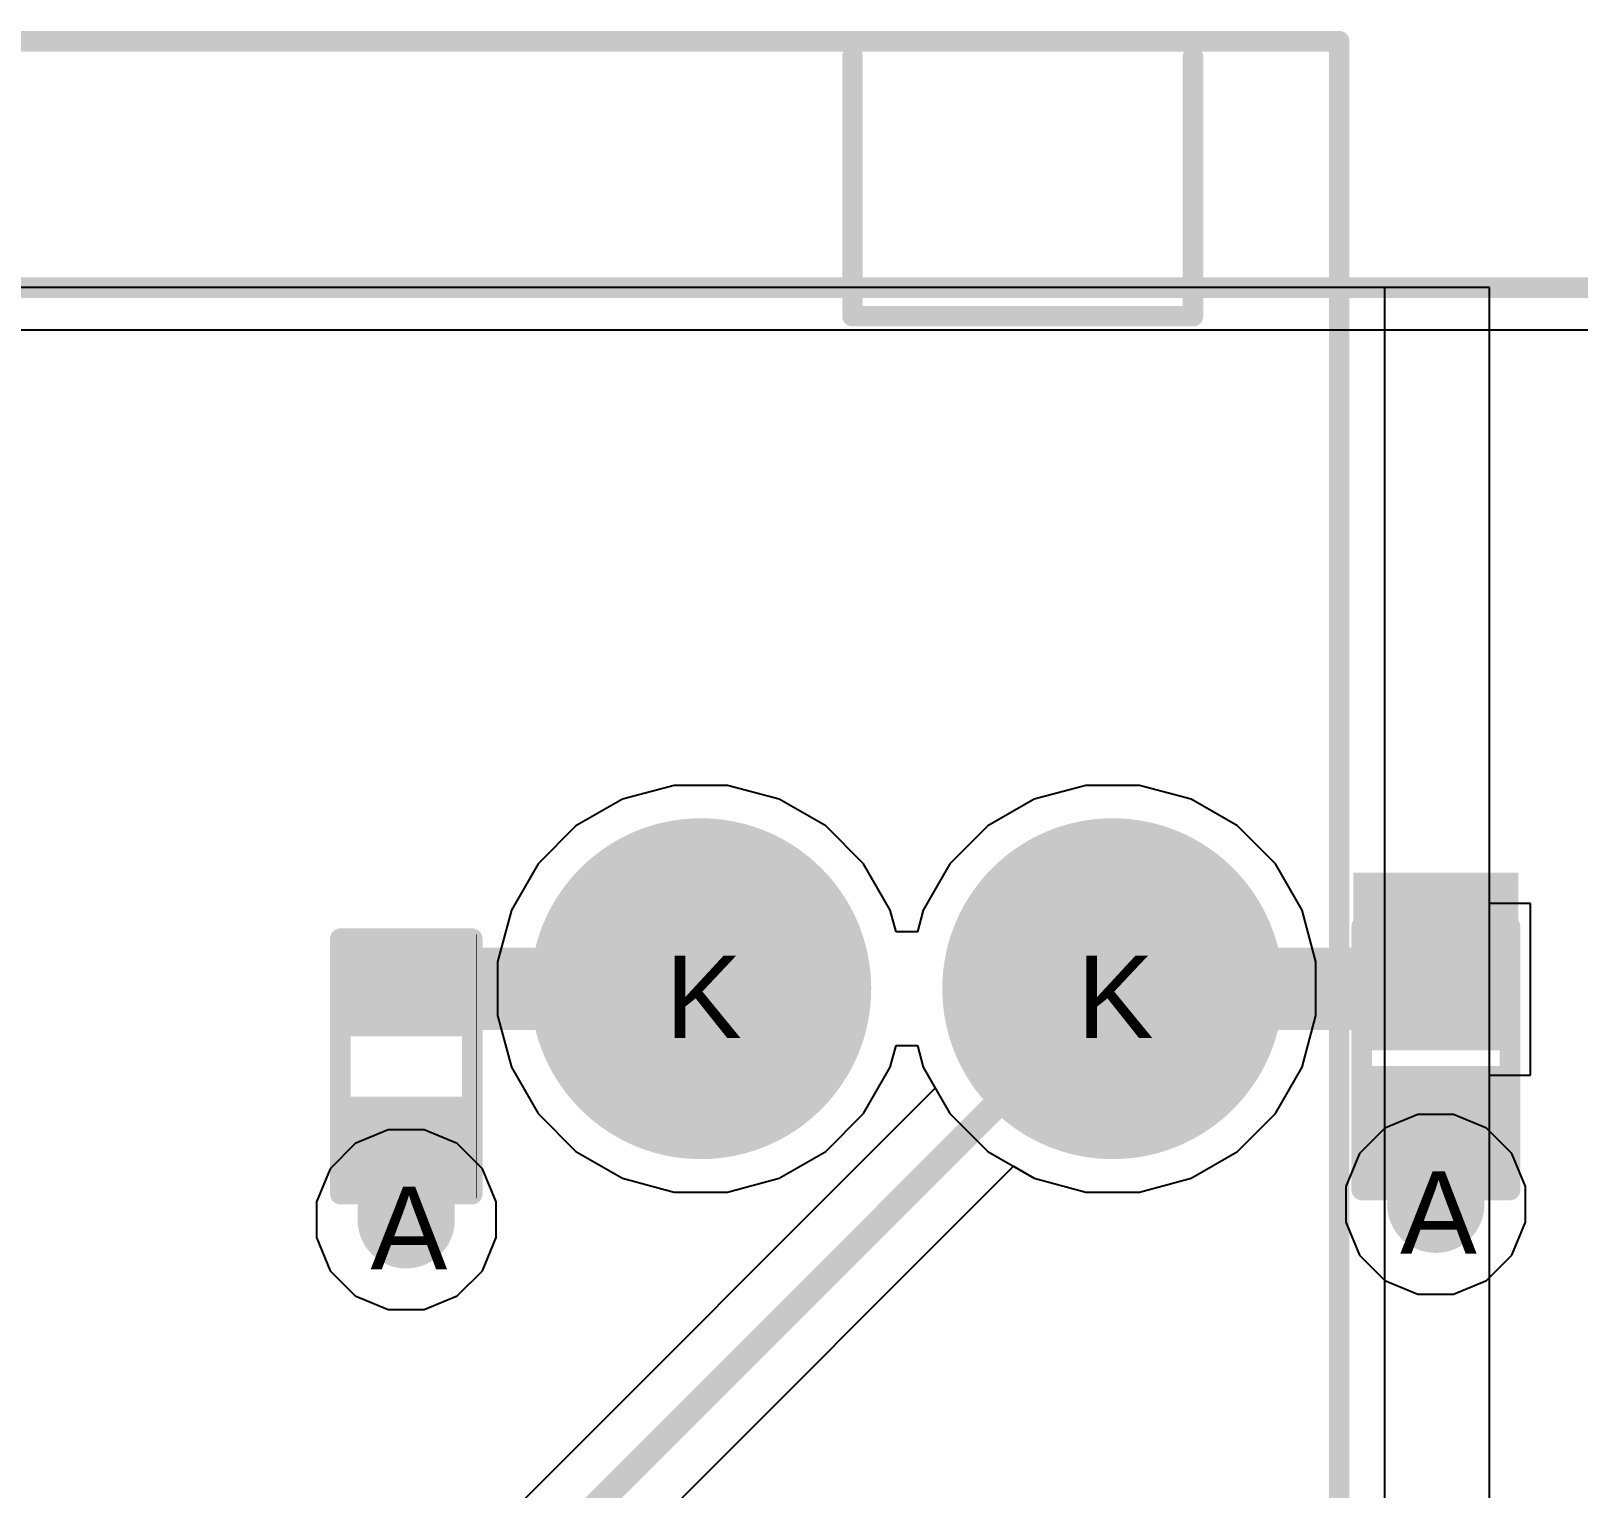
# Model space of a CAD drawing. Header units: inches. Extents: x 0 to 5271, y 0 to 5417.
# Drawn here: x 130.4 to 139.94, y 102.6 to 111.58 of the extents above; entities that cross this region are included whole.
import ezdxf

# ---------------------------------------------------------------- set-up
doc = ezdxf.new("R2010")
doc.units = ezdxf.units.IN
for name, color, linetype in [('Board_Outline', 216, 'Continuous'), ('Bottom Layer', 5, 'Continuous'), ('Bottom Overlay', 54, 'Continuous'), ('Bottom Paste', 16, 'Continuous'), ('Bottom Solder', 6, 'Continuous'), ('Drill Drawing', 1, 'Continuous'), ('L2_GND1', 16, 'Continuous'), ('L3_SIG1', 76, 'Continuous'), ('L4_PWR', 90, 'Continuous'), ('L5_GND2', 156, 'Continuous'), ('L6_SIG2', 130, 'Continuous'), ('L7_GND3', 216, 'Continuous'), ('Multi-Layer', 9, 'Continuous'), ('Pad Holes', 156, 'Continuous'), ('Top Layer', 1, 'Continuous'), ('Top Overlay', 2, 'Continuous'), ('Top Solder', 216, 'Continuous'), ('Via Holes', 16, 'Continuous')]:
    doc.layers.add(name, color=color, linetype=linetype)
doc.styles.add('Arial', font='', dxfattribs={"height": 0.2})
doc.styles.get('Arial').set_extended_font_data('Arial')

# ---------------------------------------------------------------- blocks, each defined once
blk = doc.blocks.new('R___0402_B_135')
at = {"layer": 'Bottom Layer'}
for points in [[(-0.2413, 0.3175), (-0.2413, -0.3175), (-0.6985, -0.3175), (-0.6985, 0.3175)], [(0.6985, 0.3175), (0.6985, -0.3175), (0.2413, -0.3175), (0.2413, 0.3175)]]:
    blk.add_hatch(color=5, dxfattribs=at).paths.add_polyline_path(points)
at = {"layer": 'Bottom Paste'}
for points in [[(-0.2413, 0.3175), (-0.2413, -0.3175), (-0.6985, -0.3175), (-0.6985, 0.3175)], [(0.6985, 0.3175), (0.6985, -0.3175), (0.2413, -0.3175), (0.2413, 0.3175)]]:
    blk.add_hatch(color=16, dxfattribs=at).paths.add_polyline_path(points)
at = {"layer": 'Bottom Solder'}
for points in [[(-0.1863, 0.3725), (-0.1863, -0.3725), (-0.7535, -0.3725), (-0.7535, 0.3725)], [(0.7535, 0.3725), (0.7535, -0.3725), (0.1863, -0.3725), (0.1863, 0.3725)]]:
    blk.add_hatch(color=6, dxfattribs=at).paths.add_polyline_path(points)
at = {"layer": 'Bottom Overlay'}
for points in [[(-0.7874, -0.4064, 0.127, 0.127, 0), (-0.7874, 0.4064, 0.127, 0.127, 0)], [(0.7874, 0.4064, 0.127, 0.127, 0), (-0.7874, 0.4064, 0.127, 0.127, 0)], [(0.8128, 0.4318, 0.00323, 0.00323, 0), (-0.8128, 0.4318, 0.00323, 0.00323, 0)], [(0.7874, -0.4064, 0.127, 0.127, 0), (0.7874, 0.4064, 0.127, 0.127, 0)], [(0.7874, -0.4064, 0.127, 0.127, 0), (-0.7874, -0.4064, 0.127, 0.127, 0)]]:
    blk.add_lwpolyline(points, format="xyseb", dxfattribs=at)
for points in [[(-0.8191, 0.4064, 0.0635, 0.0635, 1), (-0.7556, 0.4064, 0.0635, 0.0635, 1)], [(-0.8191, 0.4064, 0.0635, 0.0635, 1), (-0.7556, 0.4064, 0.0635, 0.0635, 1)], [(-0.8136, 0.4318, 0.00161, 0.00161, 1), (-0.812, 0.4318, 0.00161, 0.00161, 1)], [(0.7557, 0.4064, 0.0635, 0.0635, 1), (0.8192, 0.4064, 0.0635, 0.0635, 1)], [(0.7557, 0.4064, 0.0635, 0.0635, 1), (0.8192, 0.4064, 0.0635, 0.0635, 1)], [(0.812, 0.4318, 0.00161, 0.00161, 1), (0.8136, 0.4318, 0.00161, 0.00161, 1)], [(-0.8191, -0.4064, 0.0635, 0.0635, 1), (-0.7556, -0.4064, 0.0635, 0.0635, 1)], [(-0.8191, -0.4064, 0.0635, 0.0635, 1), (-0.7556, -0.4064, 0.0635, 0.0635, 1)], [(0.7557, -0.4064, 0.0635, 0.0635, 1), (0.8192, -0.4064, 0.0635, 0.0635, 1)], [(0.7557, -0.4064, 0.0635, 0.0635, 1), (0.8192, -0.4064, 0.0635, 0.0635, 1)]]:
    blk.add_lwpolyline(points, format="xyseb", close=True, dxfattribs=at)
blk = doc.blocks.new('HR911130C_521')
at = {"layer": 'Bottom Layer'}
h = blk.add_hatch(color=5, dxfattribs=at)
edge = h.paths.add_edge_path()
edge.add_arc((4.064, 6.9246), 1, 0, 360)
h = blk.add_hatch(color=5, dxfattribs=at)
edge = h.paths.add_edge_path()
edge.add_arc((6.604, 6.9246), 1, 0, 360)
at = {"layer": 'Bottom Solder'}
h = blk.add_hatch(color=6, dxfattribs=at)
edge = h.paths.add_edge_path()
edge.add_arc((4.064, 6.9246), 1.0508, 0, 360)
h = blk.add_hatch(color=6, dxfattribs=at)
edge = h.paths.add_edge_path()
edge.add_arc((6.604, 6.9246), 1.0508, 0, 360)
at = {"layer": 'L2_GND1'}
h = blk.add_hatch(color=16, dxfattribs=at)
edge = h.paths.add_edge_path()
edge.add_arc((4.064, 6.9246), 1, 0, 360)
h = blk.add_hatch(color=16, dxfattribs=at)
edge = h.paths.add_edge_path()
edge.add_arc((6.604, 6.9246), 1, 0, 360)
at = {"layer": 'L3_SIG1'}
h = blk.add_hatch(color=76, dxfattribs=at)
edge = h.paths.add_edge_path()
edge.add_arc((4.064, 6.9246), 1, 0, 360)
h = blk.add_hatch(color=76, dxfattribs=at)
edge = h.paths.add_edge_path()
edge.add_arc((6.604, 6.9246), 1, 0, 360)
at = {"layer": 'L4_PWR'}
h = blk.add_hatch(color=90, dxfattribs=at)
edge = h.paths.add_edge_path()
edge.add_arc((4.064, 6.9246), 1, 0, 360)
h = blk.add_hatch(color=90, dxfattribs=at)
edge = h.paths.add_edge_path()
edge.add_arc((6.604, 6.9246), 1, 0, 360)
at = {"layer": 'L5_GND2'}
h = blk.add_hatch(color=156, dxfattribs=at)
edge = h.paths.add_edge_path()
edge.add_arc((4.064, 6.9246), 1, 0, 360)
h = blk.add_hatch(color=156, dxfattribs=at)
edge = h.paths.add_edge_path()
edge.add_arc((6.604, 6.9246), 1, 0, 360)
at = {"layer": 'L6_SIG2'}
h = blk.add_hatch(color=130, dxfattribs=at)
edge = h.paths.add_edge_path()
edge.add_arc((4.064, 6.9246), 1, 0, 360)
h = blk.add_hatch(color=130, dxfattribs=at)
edge = h.paths.add_edge_path()
edge.add_arc((6.604, 6.9246), 1, 0, 360)
at = {"layer": 'L7_GND3'}
h = blk.add_hatch(color=216, dxfattribs=at)
edge = h.paths.add_edge_path()
edge.add_arc((4.064, 6.9246), 1, 0, 360)
h = blk.add_hatch(color=216, dxfattribs=at)
edge = h.paths.add_edge_path()
edge.add_arc((6.604, 6.9246), 1, 0, 360)
at = {"layer": 'Multi-Layer'}
h = blk.add_hatch(color=9, dxfattribs=at)
edge = h.paths.add_edge_path()
edge.add_arc((4.064, 6.9246), 1, 0, 360)
h = blk.add_hatch(color=9, dxfattribs=at)
edge = h.paths.add_edge_path()
edge.add_arc((6.604, 6.9246), 1, 0, 360)
at = {"layer": 'Pad Holes'}
h = blk.add_hatch(color=7, dxfattribs=at)
edge = h.paths.add_edge_path()
edge.add_arc((4.064, 6.9246), 0.6, 0, 360)
h = blk.add_hatch(color=7, dxfattribs=at)
edge = h.paths.add_edge_path()
edge.add_arc((6.604, 6.9246), 0.6, 0, 360)
at = {"layer": 'Top Layer'}
h = blk.add_hatch(color=1, dxfattribs=at)
edge = h.paths.add_edge_path()
edge.add_arc((4.064, 6.9246), 1, 0, 360)
h = blk.add_hatch(color=1, dxfattribs=at)
edge = h.paths.add_edge_path()
edge.add_arc((6.604, 6.9246), 1, 0, 360)
at = {"layer": 'Top Solder'}
h = blk.add_hatch(color=216, dxfattribs=at)
edge = h.paths.add_edge_path()
edge.add_arc((4.064, 6.9246), 1.0508, 0, 360)
h = blk.add_hatch(color=216, dxfattribs=at)
edge = h.paths.add_edge_path()
edge.add_arc((6.604, 6.9246), 1.0508, 0, 360)
at = {"layer": 'Top Overlay'}
for points in [[(-8.001, 12.7666, 0.127, 0.127, 0), (8.001, 12.7666, 0.127, 0.127, 0)], [(8.001, -8.5694, 0.127, 0.127, 0), (8.001, 12.7666, 0.127, 0.127, 0)], [(4.9992, 11.0714, 0.127, 0.127, 0), (4.9992, 12.6716, 0.127, 0.127, 0)], [(7.0993, 11.8715, 0.127, 0.127, 0), (7.0993, 12.6716, 0.127, 0.127, 0)], [(7.0993, 11.0714, 0.127, 0.127, 0), (7.0993, 11.8715, 0.127, 0.127, 0)], [(4.9992, 11.0714, 0.127, 0.127, 0), (7.0993, 11.0714, 0.127, 0.127, 0)]]:
    blk.add_lwpolyline(points, format="xyseb", dxfattribs=at)
for points in [[(7.9692, 12.7666, 0.0635, 0.0635, 1), (8.0327, 12.7666, 0.0635, 0.0635, 1)], [(7.9692, 12.7666, 0.0635, 0.0635, 1), (8.0327, 12.7666, 0.0635, 0.0635, 1)], [(4.9675, 12.6716, 0.0635, 0.0635, 1), (5.031, 12.6716, 0.0635, 0.0635, 1)], [(7.0675, 12.6716, 0.0635, 0.0635, 1), (7.131, 12.6716, 0.0635, 0.0635, 1)], [(7.0675, 11.8715, 0.0635, 0.0635, 1), (7.131, 11.8715, 0.0635, 0.0635, 1)], [(7.0675, 11.8715, 0.0635, 0.0635, 1), (7.131, 11.8715, 0.0635, 0.0635, 1)], [(4.9675, 11.0714, 0.0635, 0.0635, 1), (5.031, 11.0714, 0.0635, 0.0635, 1)], [(4.9675, 11.0714, 0.0635, 0.0635, 1), (5.031, 11.0714, 0.0635, 0.0635, 1)], [(7.0675, 11.0714, 0.0635, 0.0635, 1), (7.131, 11.0714, 0.0635, 0.0635, 1)], [(7.0675, 11.0714, 0.0635, 0.0635, 1), (7.131, 11.0714, 0.0635, 0.0635, 1)]]:
    blk.add_lwpolyline(points, format="xyseb", close=True, dxfattribs=at)
blk = doc.blocks.new('DFN1006_2L__B_548')
at = {"layer": 'Bottom Layer'}
for points in [[(-0.7, 0.33), (-0.15, 0.33), (-0.15, -0.33), (-0.7, -0.33)], [(0.15, 0.33), (0.7, 0.33), (0.7, -0.33), (0.15, -0.33)]]:
    blk.add_hatch(color=5, dxfattribs=at).paths.add_polyline_path(points)
at = {"layer": 'Bottom Overlay'}
blk.add_hatch(color=54, dxfattribs=at).paths.add_polyline_path([(-1.1435, -0.5084), (-0.8133, -0.5084), (-0.8133, 0.5076), (-1.1435, 0.5076)])
at = {"layer": 'Bottom Paste'}
for points in [[(-0.7, 0.33), (-0.15, 0.33), (-0.15, -0.33), (-0.7, -0.33)], [(0.15, 0.33), (0.7, 0.33), (0.7, -0.33), (0.15, -0.33)]]:
    blk.add_hatch(color=16, dxfattribs=at).paths.add_polyline_path(points)
at = {"layer": 'Bottom Solder'}
for points in [[(-0.8016, 0.4316), (-0.0484, 0.4316), (-0.0484, -0.4316), (-0.8016, -0.4316)], [(0.0484, 0.4316), (0.8016, 0.4316), (0.8016, -0.4316), (0.0484, -0.4316)]]:
    blk.add_hatch(color=6, dxfattribs=at).paths.add_polyline_path(points)
at = {"layer": 'Bottom Overlay'}
for points in [[(0.8128, 0.4572, 0.127, 0.127, 0), (-0.8128, 0.4572, 0.127, 0.127, 0)], [(-0.8128, -0.4572, 0.127, 0.127, 0), (-0.8128, 0.4572, 0.127, 0.127, 0)], [(0.8128, -0.4572, 0.127, 0.127, 0), (0.8128, 0.4572, 0.127, 0.127, 0)], [(0.8128, -0.4572, 0.127, 0.127, 0), (-0.8128, -0.4572, 0.127, 0.127, 0)]]:
    blk.add_lwpolyline(points, format="xyseb", dxfattribs=at)
for points in [[(-0.8446, 0.4572, 0.0635, 0.0635, 1), (-0.7811, 0.4572, 0.0635, 0.0635, 1)], [(-0.8446, 0.4572, 0.0635, 0.0635, 1), (-0.7811, 0.4572, 0.0635, 0.0635, 1)], [(0.781, 0.4572, 0.0635, 0.0635, 1), (0.8445, 0.4572, 0.0635, 0.0635, 1)], [(0.781, 0.4572, 0.0635, 0.0635, 1), (0.8445, 0.4572, 0.0635, 0.0635, 1)], [(-0.8446, -0.4572, 0.0635, 0.0635, 1), (-0.7811, -0.4572, 0.0635, 0.0635, 1)], [(-0.8446, -0.4572, 0.0635, 0.0635, 1), (-0.7811, -0.4572, 0.0635, 0.0635, 1)], [(0.781, -0.4572, 0.0635, 0.0635, 1), (0.8445, -0.4572, 0.0635, 0.0635, 1)], [(0.781, -0.4572, 0.0635, 0.0635, 1), (0.8445, -0.4572, 0.0635, 0.0635, 1)]]:
    blk.add_lwpolyline(points, format="xyseb", close=True, dxfattribs=at)

msp = doc.modelspace()

# ---------------------------------------------------------------- hatches: boundary and pattern name
at = {"layer": 'Bottom Layer'}
for points in [[(138.7648, 104.3484), (139.3638, 104.3484), (139.3638, 104.8242), (138.7648, 104.8242)], [(132.4148, 104.2527), (133.0138, 104.2527), (133.0138, 104.7285), (132.4148, 104.7285)]]:
    msp.add_hatch(color=5, dxfattribs=at).paths.add_polyline_path(points)
h = msp.add_hatch(color=5, dxfattribs=at)
edge = h.paths.add_edge_path()
edge.add_arc((139.0641, 104.3483), 0.3, 0, 360)
h = msp.add_hatch(color=5, dxfattribs=at)
edge = h.paths.add_edge_path()
edge.add_arc((132.7141, 104.2526), 0.3, 0, 360)
at = {"layer": 'L2_GND1'}
h = msp.add_hatch(color=16, dxfattribs=at)
edge = h.paths.add_edge_path()
edge.add_arc((139.0641, 104.3483), 0.3, 0, 360)
h = msp.add_hatch(color=16, dxfattribs=at)
edge = h.paths.add_edge_path()
edge.add_arc((132.7141, 104.2526), 0.3, 0, 360)
at = {"layer": 'L3_SIG1'}
h = msp.add_hatch(color=76, dxfattribs=at)
edge = h.paths.add_edge_path()
edge.add_arc((139.0641, 104.3483), 0.3, 0, 360)
h = msp.add_hatch(color=76, dxfattribs=at)
edge = h.paths.add_edge_path()
edge.add_arc((132.7141, 104.2526), 0.3, 0, 360)
at = {"layer": 'L4_PWR'}
h = msp.add_hatch(color=90, dxfattribs=at)
edge = h.paths.add_edge_path()
edge.add_arc((139.0641, 104.3483), 0.3, 0, 360)
h = msp.add_hatch(color=90, dxfattribs=at)
edge = h.paths.add_edge_path()
edge.add_arc((132.7141, 104.2526), 0.3, 0, 360)
at = {"layer": 'L5_GND2'}
h = msp.add_hatch(color=156, dxfattribs=at)
edge = h.paths.add_edge_path()
edge.add_arc((139.0641, 104.3483), 0.3, 0, 360)
h = msp.add_hatch(color=156, dxfattribs=at)
edge = h.paths.add_edge_path()
edge.add_arc((132.7141, 104.2526), 0.3, 0, 360)
at = {"layer": 'L6_SIG2'}
h = msp.add_hatch(color=130, dxfattribs=at)
edge = h.paths.add_edge_path()
edge.add_arc((139.0641, 104.3483), 0.3, 0, 360)
h = msp.add_hatch(color=130, dxfattribs=at)
edge = h.paths.add_edge_path()
edge.add_arc((132.7141, 104.2526), 0.3, 0, 360)
at = {"layer": 'L7_GND3'}
h = msp.add_hatch(color=216, dxfattribs=at)
edge = h.paths.add_edge_path()
edge.add_arc((139.0641, 104.3483), 0.3, 0, 360)
h = msp.add_hatch(color=216, dxfattribs=at)
edge = h.paths.add_edge_path()
edge.add_arc((132.7141, 104.2526), 0.3, 0, 360)
at = {"layer": 'Top Layer'}
h = msp.add_hatch(color=1, dxfattribs=at)
edge = h.paths.add_edge_path()
edge.add_arc((139.0641, 104.3483), 0.3, 0, 360)
h = msp.add_hatch(color=1, dxfattribs=at)
edge = h.paths.add_edge_path()
edge.add_arc((132.7141, 104.2526), 0.3, 0, 360)
at = {"layer": 'Via Holes'}
h = msp.add_hatch(color=7, dxfattribs=at)
edge = h.paths.add_edge_path()
edge.add_arc((139.0641, 104.3483), 0.15, 0, 360)
h = msp.add_hatch(color=7, dxfattribs=at)
edge = h.paths.add_edge_path()
edge.add_arc((132.7141, 104.2526), 0.15, 0, 360)

# ---------------------------------------------------------------- linework, layer by layer
at = {"layer": 'Board_Outline'}
msp.add_lwpolyline([(0, 110, 0.127, 0.127, 0), (150, 110, 0.127, 0.127, 0)], format="xyseb", dxfattribs=at)
at = {"layer": 'Bottom Layer'}
for p, q in [((139.395, 110), (103.0075, 110)), ((139.395, 89.9861), (139.395, 110)), ((139.395, 106.2032), (139.395, 109.741)), ((139.395, 109.741), (149.741, 109.741)), ((139.649, 106.2032), (139.395, 106.2032)), ((139.649, 105.1452), (139.649, 106.2032)), ((139.395, 98.5421), (139.395, 105.1452)), ((139.395, 105.1452), (139.649, 105.1452))]:
    msp.add_line(p, q, dxfattribs=at)
for points in [[(132.6648, 105.6774, 0.508, 0.508, 0), (134.5314, 105.6774, 0.508, 0.508, 0)], [(137.0714, 105.6774, 0.508, 0.508, 0), (138.938, 105.6774, 0.508, 0.508, 0)]]:
    msp.add_lwpolyline(points, format="xyseb", dxfattribs=at)
for points in [[(132.5378, 105.6774, 0.254, 0.254, 1), (132.7918, 105.6774, 0.254, 0.254, 1)], [(134.4044, 105.6774, 0.254, 0.254, 1), (134.6584, 105.6774, 0.254, 0.254, 1)], [(136.9444, 105.6774, 0.254, 0.254, 1), (137.1984, 105.6774, 0.254, 0.254, 1)], [(138.811, 105.6774, 0.254, 0.254, 1), (139.065, 105.6774, 0.254, 0.254, 1)]]:
    msp.add_lwpolyline(points, format="xyseb", close=True, dxfattribs=at)
at = {"layer": 'L2_GND1'}
for p, q in [((78.295, 109.741), (149.741, 109.741)), ((134.3663, 106.9314), (134.0474, 106.8459)), ((134.6965, 106.9314), (134.3663, 106.9314)), ((135.0154, 106.8459), (134.6965, 106.9314)), ((136.9063, 106.9314), (136.5874, 106.8459)), ((137.2365, 106.9314), (136.9063, 106.9314)), ((137.5554, 106.8459), (137.2365, 106.9314)), ((134.0474, 106.8459), (133.7614, 106.6808)), ((135.3014, 106.6808), (135.0154, 106.8459)), ((136.5874, 106.8459), (136.3014, 106.6808)), ((137.8414, 106.6808), (137.5554, 106.8459)), ((133.7614, 106.6808), (133.5279, 106.4473)), ((135.5348, 106.4473), (135.3014, 106.6808)), ((136.3014, 106.6808), (136.0679, 106.4473)), ((138.0748, 106.4473), (137.8414, 106.6808)), ((133.5279, 106.4473), (133.3629, 106.1614)), ((135.6999, 106.1614), (135.5348, 106.4473)), ((136.0679, 106.4473), (135.9029, 106.1614)), ((138.2399, 106.1614), (138.0748, 106.4473)), ((133.3629, 106.1614), (133.2774, 105.8425)), ((135.7357, 106.0281), (135.6999, 106.1614)), ((135.9029, 106.1614), (135.8671, 106.0281)), ((138.3254, 105.8425), (138.2399, 106.1614)), ((135.8671, 106.0281), (135.7357, 106.0281)), ((133.2774, 105.8425), (133.2774, 105.5123)), ((138.3254, 105.5123), (138.3254, 105.8425)), ((133.2774, 105.5123), (133.3629, 105.1933)), ((138.2399, 105.1933), (138.3254, 105.5123)), ((135.6999, 105.1933), (135.7357, 105.3266)), ((135.7357, 105.3266), (135.8671, 105.3266)), ((135.8671, 105.3266), (135.9029, 105.1933)), ((133.3629, 105.1933), (133.5279, 104.9074)), ((135.5348, 104.9074), (135.6999, 105.1933)), ((135.9029, 105.1933), (136.0679, 104.9074)), ((138.0748, 104.9074), (138.2399, 105.1933)), ((133.5279, 104.9074), (133.7614, 104.6739)), ((135.3014, 104.6739), (135.5348, 104.9074)), ((136.0679, 104.9074), (136.3014, 104.6739)), ((137.8414, 104.6739), (138.0748, 104.9074)), ((138.9539, 104.9023), (138.7503, 104.818)), ((139.1743, 104.9023), (138.9539, 104.9023)), ((139.3779, 104.818), (139.1743, 104.9023)), ((132.6039, 104.8066), (132.4003, 104.7223)), ((132.8243, 104.8066), (132.6039, 104.8066)), ((133.0279, 104.7223), (132.8243, 104.8066)), ((138.7503, 104.818), (138.5945, 104.6622)), ((139.5338, 104.6622), (139.3779, 104.818)), ((132.4003, 104.7223), (132.2445, 104.5664)), ((133.1838, 104.5664), (133.0279, 104.7223)), ((133.7614, 104.6739), (134.0474, 104.5088)), ((135.0154, 104.5088), (135.3014, 104.6739)), ((136.3014, 104.6739), (136.5874, 104.5088)), ((137.5554, 104.5088), (137.8414, 104.6739)), ((138.5945, 104.6622), (138.5101, 104.4585)), ((139.6181, 104.4585), (139.5338, 104.6622)), ((132.2445, 104.5664), (132.1601, 104.3628)), ((133.2681, 104.3628), (133.1838, 104.5664)), ((134.0474, 104.5088), (134.3663, 104.4234)), ((134.6965, 104.4234), (135.0154, 104.5088)), ((136.5874, 104.5088), (136.9063, 104.4234)), ((137.2365, 104.4234), (137.5554, 104.5088)), ((134.3663, 104.4234), (134.6965, 104.4234)), ((136.9063, 104.4234), (137.2365, 104.4234)), ((138.5101, 104.4585), (138.5101, 104.2381)), ((139.6181, 104.2381), (139.6181, 104.4585)), ((132.1601, 104.3628), (132.1601, 104.1424)), ((133.2681, 104.1424), (133.2681, 104.3628)), ((138.5101, 104.2381), (138.5945, 104.0345)), ((139.5338, 104.0345), (139.6181, 104.2381)), ((132.1601, 104.1424), (132.2445, 103.9388)), ((133.1838, 103.9388), (133.2681, 104.1424)), ((138.5945, 104.0345), (138.7503, 103.8787)), ((139.3779, 103.8787), (139.5338, 104.0345)), ((132.2445, 103.9388), (132.4003, 103.783)), ((133.0279, 103.783), (133.1838, 103.9388)), ((138.7503, 103.8787), (138.9539, 103.7943)), ((139.1743, 103.7943), (139.3779, 103.8787)), ((132.4003, 103.783), (132.6039, 103.6986)), ((132.8243, 103.6986), (133.0279, 103.783)), ((138.9539, 103.7943), (139.1743, 103.7943)), ((132.6039, 103.6986), (132.8243, 103.6986))]:
    msp.add_line(p, q, dxfattribs=at)
at = {"layer": 'L3_SIG1'}
for p, q in [((77.4586, 109.741), (149.741, 109.741)), ((134.3663, 106.9314), (134.0474, 106.8459)), ((134.6965, 106.9314), (134.3663, 106.9314)), ((135.0154, 106.8459), (134.6965, 106.9314)), ((136.9063, 106.9314), (136.5874, 106.8459)), ((137.2365, 106.9314), (136.9063, 106.9314)), ((137.5554, 106.8459), (137.2365, 106.9314)), ((134.0474, 106.8459), (133.7614, 106.6808)), ((135.3014, 106.6808), (135.0154, 106.8459)), ((136.5874, 106.8459), (136.3014, 106.6808)), ((137.8414, 106.6808), (137.5554, 106.8459)), ((133.7614, 106.6808), (133.5279, 106.4473)), ((135.5348, 106.4473), (135.3014, 106.6808)), ((136.3014, 106.6808), (136.0679, 106.4473)), ((138.0748, 106.4473), (137.8414, 106.6808)), ((133.5279, 106.4473), (133.3629, 106.1614)), ((135.6999, 106.1614), (135.5348, 106.4473)), ((136.0679, 106.4473), (135.9029, 106.1614)), ((138.2399, 106.1614), (138.0748, 106.4473)), ((133.3629, 106.1614), (133.2774, 105.8425)), ((135.7357, 106.0281), (135.6999, 106.1614)), ((135.9029, 106.1614), (135.8671, 106.0281)), ((138.3254, 105.8425), (138.2399, 106.1614)), ((135.8671, 106.0281), (135.7357, 106.0281)), ((133.2774, 105.8425), (133.2774, 105.5123)), ((138.3254, 105.5123), (138.3254, 105.8425)), ((133.2774, 105.5123), (133.3629, 105.1933)), ((138.2399, 105.1933), (138.3254, 105.5123)), ((135.6999, 105.1933), (135.7357, 105.3266)), ((135.7357, 105.3266), (135.8671, 105.3266)), ((135.8671, 105.3266), (135.9029, 105.1933)), ((133.3629, 105.1933), (133.5279, 104.9074)), ((135.5348, 104.9074), (135.6999, 105.1933)), ((135.9029, 105.1933), (136.0679, 104.9074)), ((138.0748, 104.9074), (138.2399, 105.1933)), ((133.5279, 104.9074), (133.7614, 104.6739)), ((135.3014, 104.6739), (135.5348, 104.9074)), ((136.0679, 104.9074), (136.3014, 104.6739)), ((137.8414, 104.6739), (138.0748, 104.9074)), ((133.7614, 104.6739), (134.0474, 104.5088)), ((135.0154, 104.5088), (135.3014, 104.6739)), ((136.3014, 104.6739), (136.5874, 104.5088)), ((137.5554, 104.5088), (137.8414, 104.6739)), ((134.0474, 104.5088), (134.3663, 104.4234)), ((134.6965, 104.4234), (135.0154, 104.5088)), ((136.5874, 104.5088), (136.9063, 104.4234)), ((137.2365, 104.4234), (137.5554, 104.5088)), ((134.3663, 104.4234), (134.6965, 104.4234)), ((136.9063, 104.4234), (137.2365, 104.4234))]:
    msp.add_line(p, q, dxfattribs=at)
at = {"layer": 'L4_PWR'}
for p, q in [((79.2664, 109.741), (149.741, 109.741)), ((134.3663, 106.9314), (134.0474, 106.8459)), ((134.6965, 106.9314), (134.3663, 106.9314)), ((135.0154, 106.8459), (134.6965, 106.9314)), ((136.9063, 106.9314), (136.5874, 106.8459)), ((137.2365, 106.9314), (136.9063, 106.9314)), ((137.5554, 106.8459), (137.2365, 106.9314)), ((134.0474, 106.8459), (133.7614, 106.6808)), ((135.3014, 106.6808), (135.0154, 106.8459)), ((136.5874, 106.8459), (136.3014, 106.6808)), ((137.8414, 106.6808), (137.5554, 106.8459)), ((133.7614, 106.6808), (133.5279, 106.4473)), ((135.5348, 106.4473), (135.3014, 106.6808)), ((136.3014, 106.6808), (136.0679, 106.4473)), ((138.0748, 106.4473), (137.8414, 106.6808)), ((133.5279, 106.4473), (133.3629, 106.1614)), ((135.6999, 106.1614), (135.5348, 106.4473)), ((136.0679, 106.4473), (135.9029, 106.1614)), ((138.2399, 106.1614), (138.0748, 106.4473)), ((133.3629, 106.1614), (133.2774, 105.8425)), ((135.7357, 106.0281), (135.6999, 106.1614)), ((135.9029, 106.1614), (135.8671, 106.0281)), ((138.3254, 105.8425), (138.2399, 106.1614)), ((135.8671, 106.0281), (135.7357, 106.0281)), ((133.2774, 105.8425), (133.2774, 105.5123)), ((138.3254, 105.5123), (138.3254, 105.8425)), ((133.2774, 105.5123), (133.3629, 105.1933)), ((138.2399, 105.1933), (138.3254, 105.5123)), ((135.6999, 105.1933), (135.7357, 105.3266)), ((135.7357, 105.3266), (135.8671, 105.3266)), ((135.8671, 105.3266), (135.9029, 105.1933)), ((133.3629, 105.1933), (133.5279, 104.9074)), ((135.5348, 104.9074), (135.6999, 105.1933)), ((135.9029, 105.1933), (136.0679, 104.9074)), ((138.0748, 104.9074), (138.2399, 105.1933)), ((133.5279, 104.9074), (133.7614, 104.6739)), ((135.3014, 104.6739), (135.5348, 104.9074)), ((136.0679, 104.9074), (136.3014, 104.6739)), ((137.8414, 104.6739), (138.0748, 104.9074)), ((138.9539, 104.9023), (138.7503, 104.818)), ((139.1743, 104.9023), (138.9539, 104.9023)), ((139.3779, 104.818), (139.1743, 104.9023)), ((132.6039, 104.8066), (132.4003, 104.7223)), ((132.8243, 104.8066), (132.6039, 104.8066)), ((133.0279, 104.7223), (132.8243, 104.8066)), ((138.7503, 104.818), (138.5945, 104.6622)), ((139.5338, 104.6622), (139.3779, 104.818)), ((132.4003, 104.7223), (132.2445, 104.5664)), ((133.1838, 104.5664), (133.0279, 104.7223)), ((133.7614, 104.6739), (134.0474, 104.5088)), ((135.0154, 104.5088), (135.3014, 104.6739)), ((136.3014, 104.6739), (136.5874, 104.5088)), ((137.5554, 104.5088), (137.8414, 104.6739)), ((138.5945, 104.6622), (138.5101, 104.4585)), ((139.6181, 104.4585), (139.5338, 104.6622)), ((132.2445, 104.5664), (132.1601, 104.3628)), ((133.2681, 104.3628), (133.1838, 104.5664)), ((134.0474, 104.5088), (134.3663, 104.4234)), ((134.6965, 104.4234), (135.0154, 104.5088)), ((136.5874, 104.5088), (136.9063, 104.4234)), ((137.2365, 104.4234), (137.5554, 104.5088)), ((134.3663, 104.4234), (134.6965, 104.4234)), ((136.9063, 104.4234), (137.2365, 104.4234)), ((138.5101, 104.4585), (138.5101, 104.2381)), ((139.6181, 104.2381), (139.6181, 104.4585)), ((132.1601, 104.3628), (132.1601, 104.1424)), ((133.2681, 104.1424), (133.2681, 104.3628)), ((138.5101, 104.2381), (138.5945, 104.0345)), ((139.5338, 104.0345), (139.6181, 104.2381)), ((132.1601, 104.1424), (132.2445, 103.9388)), ((133.1838, 103.9388), (133.2681, 104.1424)), ((138.5945, 104.0345), (138.7503, 103.8787)), ((139.3779, 103.8787), (139.5338, 104.0345)), ((132.2445, 103.9388), (132.4003, 103.783)), ((133.0279, 103.783), (133.1838, 103.9388)), ((138.7503, 103.8787), (138.9539, 103.7943)), ((139.1743, 103.7943), (139.3779, 103.8787)), ((132.4003, 103.783), (132.6039, 103.6986)), ((132.8243, 103.6986), (133.0279, 103.783)), ((138.9539, 103.7943), (139.1743, 103.7943)), ((132.6039, 103.6986), (132.8243, 103.6986))]:
    msp.add_line(p, q, dxfattribs=at)
at = {"layer": 'L5_GND2'}
for p, q in [((77.4586, 109.741), (149.741, 109.741)), ((134.3663, 106.9314), (134.0474, 106.8459)), ((134.6965, 106.9314), (134.3663, 106.9314)), ((135.0154, 106.8459), (134.6965, 106.9314)), ((136.9063, 106.9314), (136.5874, 106.8459)), ((137.2365, 106.9314), (136.9063, 106.9314)), ((137.5554, 106.8459), (137.2365, 106.9314)), ((134.0474, 106.8459), (133.7614, 106.6808)), ((135.3014, 106.6808), (135.0154, 106.8459)), ((136.5874, 106.8459), (136.3014, 106.6808)), ((137.8414, 106.6808), (137.5554, 106.8459)), ((133.7614, 106.6808), (133.5279, 106.4473)), ((135.5348, 106.4473), (135.3014, 106.6808)), ((136.3014, 106.6808), (136.0679, 106.4473)), ((138.0748, 106.4473), (137.8414, 106.6808)), ((133.5279, 106.4473), (133.3629, 106.1614)), ((135.6999, 106.1614), (135.5348, 106.4473)), ((136.0679, 106.4473), (135.9029, 106.1614)), ((138.2399, 106.1614), (138.0748, 106.4473)), ((133.3629, 106.1614), (133.2774, 105.8425)), ((135.7357, 106.0281), (135.6999, 106.1614)), ((135.9029, 106.1614), (135.8671, 106.0281)), ((138.3254, 105.8425), (138.2399, 106.1614)), ((135.8671, 106.0281), (135.7357, 106.0281)), ((133.2774, 105.8425), (133.2774, 105.5123)), ((138.3254, 105.5123), (138.3254, 105.8425)), ((133.2774, 105.5123), (133.3629, 105.1933)), ((138.2399, 105.1933), (138.3254, 105.5123)), ((135.6999, 105.1933), (135.7357, 105.3266)), ((135.7357, 105.3266), (135.8671, 105.3266)), ((135.8671, 105.3266), (135.9029, 105.1933)), ((133.3629, 105.1933), (133.5279, 104.9074)), ((135.5348, 104.9074), (135.6999, 105.1933)), ((135.9029, 105.1933), (136.0679, 104.9074)), ((138.0748, 104.9074), (138.2399, 105.1933)), ((133.5279, 104.9074), (133.7614, 104.6739)), ((135.3014, 104.6739), (135.5348, 104.9074)), ((136.0679, 104.9074), (136.3014, 104.6739)), ((137.8414, 104.6739), (138.0748, 104.9074)), ((133.7614, 104.6739), (134.0474, 104.5088)), ((135.0154, 104.5088), (135.3014, 104.6739)), ((136.3014, 104.6739), (136.5874, 104.5088)), ((137.5554, 104.5088), (137.8414, 104.6739)), ((134.0474, 104.5088), (134.3663, 104.4234)), ((134.6965, 104.4234), (135.0154, 104.5088)), ((136.5874, 104.5088), (136.9063, 104.4234)), ((137.2365, 104.4234), (137.5554, 104.5088)), ((134.3663, 104.4234), (134.6965, 104.4234)), ((136.9063, 104.4234), (137.2365, 104.4234))]:
    msp.add_line(p, q, dxfattribs=at)
at = {"layer": 'L6_SIG2'}
for p, q in [((77.4586, 109.741), (149.741, 109.741)), ((134.3663, 106.9314), (134.0474, 106.8459)), ((134.6965, 106.9314), (134.3663, 106.9314)), ((135.0154, 106.8459), (134.6965, 106.9314)), ((136.9063, 106.9314), (136.5874, 106.8459)), ((137.2365, 106.9314), (136.9063, 106.9314)), ((137.5554, 106.8459), (137.2365, 106.9314)), ((134.0474, 106.8459), (133.7614, 106.6808)), ((135.3014, 106.6808), (135.0154, 106.8459)), ((136.5874, 106.8459), (136.3014, 106.6808)), ((137.8414, 106.6808), (137.5554, 106.8459)), ((133.7614, 106.6808), (133.5279, 106.4473)), ((135.5348, 106.4473), (135.3014, 106.6808)), ((136.3014, 106.6808), (136.0679, 106.4473)), ((138.0748, 106.4473), (137.8414, 106.6808)), ((133.5279, 106.4473), (133.3629, 106.1614)), ((135.6999, 106.1614), (135.5348, 106.4473)), ((136.0679, 106.4473), (135.9029, 106.1614)), ((138.2399, 106.1614), (138.0748, 106.4473)), ((133.3629, 106.1614), (133.2774, 105.8425)), ((135.7357, 106.0281), (135.6999, 106.1614)), ((135.9029, 106.1614), (135.8671, 106.0281)), ((138.3254, 105.8425), (138.2399, 106.1614)), ((135.8671, 106.0281), (135.7357, 106.0281)), ((133.2774, 105.8425), (133.2774, 105.5123)), ((138.3254, 105.5123), (138.3254, 105.8425)), ((133.2774, 105.5123), (133.3629, 105.1933)), ((138.2399, 105.1933), (138.3254, 105.5123)), ((135.6999, 105.1933), (135.7357, 105.3266)), ((135.7357, 105.3266), (135.8671, 105.3266)), ((135.8671, 105.3266), (135.9029, 105.1933)), ((133.3629, 105.1933), (133.5279, 104.9074)), ((135.5348, 104.9074), (135.6999, 105.1933)), ((135.9029, 105.1933), (135.9769, 105.0651)), ((138.0748, 104.9074), (138.2399, 105.1933)), ((135.9769, 105.0651), (127.3918, 96.4799)), ((133.5279, 104.9074), (133.7614, 104.6739)), ((135.3014, 104.6739), (135.5348, 104.9074)), ((137.8414, 104.6739), (138.0748, 104.9074)), ((127.7741, 95.8979), (136.4591, 104.5829)), ((133.7614, 104.6739), (134.0474, 104.5088)), ((135.0154, 104.5088), (135.3014, 104.6739)), ((136.4591, 104.5829), (136.5874, 104.5088)), ((137.5554, 104.5088), (137.8414, 104.6739)), ((134.0474, 104.5088), (134.3663, 104.4234)), ((134.6965, 104.4234), (135.0154, 104.5088)), ((136.5874, 104.5088), (136.9063, 104.4234)), ((137.2365, 104.4234), (137.5554, 104.5088)), ((134.3663, 104.4234), (134.6965, 104.4234)), ((136.9063, 104.4234), (137.2365, 104.4234))]:
    msp.add_line(p, q, dxfattribs=at)
msp.add_lwpolyline([(127.533, 96.139, 0.1608, 0.1608, 0), (137.0714, 105.6774, 0.1608, 0.1608, 0)], format="xyseb", dxfattribs=at)
msp.add_lwpolyline([(137.0312, 105.6774, 0.0804, 0.0804, 1), (137.1116, 105.6774, 0.0804, 0.0804, 1)], format="xyseb", close=True, dxfattribs=at)
at = {"layer": 'L7_GND3'}
for p, q in [((77.4586, 109.741), (149.741, 109.741)), ((134.3663, 106.9314), (134.0474, 106.8459)), ((134.6965, 106.9314), (134.3663, 106.9314)), ((135.0154, 106.8459), (134.6965, 106.9314)), ((136.9063, 106.9314), (136.5874, 106.8459)), ((137.2365, 106.9314), (136.9063, 106.9314)), ((137.5554, 106.8459), (137.2365, 106.9314)), ((134.0474, 106.8459), (133.7614, 106.6808)), ((135.3014, 106.6808), (135.0154, 106.8459)), ((136.5874, 106.8459), (136.3014, 106.6808)), ((137.8414, 106.6808), (137.5554, 106.8459)), ((133.7614, 106.6808), (133.5279, 106.4473)), ((135.5348, 106.4473), (135.3014, 106.6808)), ((136.3014, 106.6808), (136.0679, 106.4473)), ((138.0748, 106.4473), (137.8414, 106.6808)), ((133.5279, 106.4473), (133.3629, 106.1614)), ((135.6999, 106.1614), (135.5348, 106.4473)), ((136.0679, 106.4473), (135.9029, 106.1614)), ((138.2399, 106.1614), (138.0748, 106.4473)), ((133.3629, 106.1614), (133.2774, 105.8425)), ((135.7357, 106.0281), (135.6999, 106.1614)), ((135.9029, 106.1614), (135.8671, 106.0281)), ((138.3254, 105.8425), (138.2399, 106.1614)), ((135.8671, 106.0281), (135.7357, 106.0281)), ((133.2774, 105.8425), (133.2774, 105.5123)), ((138.3254, 105.5123), (138.3254, 105.8425)), ((133.2774, 105.5123), (133.3629, 105.1933)), ((138.2399, 105.1933), (138.3254, 105.5123)), ((135.6999, 105.1933), (135.7357, 105.3266)), ((135.7357, 105.3266), (135.8671, 105.3266)), ((135.8671, 105.3266), (135.9029, 105.1933)), ((133.3629, 105.1933), (133.5279, 104.9074)), ((135.5348, 104.9074), (135.6999, 105.1933)), ((135.9029, 105.1933), (136.0679, 104.9074)), ((138.0748, 104.9074), (138.2399, 105.1933)), ((133.5279, 104.9074), (133.7614, 104.6739)), ((135.3014, 104.6739), (135.5348, 104.9074)), ((136.0679, 104.9074), (136.3014, 104.6739)), ((137.8414, 104.6739), (138.0748, 104.9074)), ((133.7614, 104.6739), (134.0474, 104.5088)), ((135.0154, 104.5088), (135.3014, 104.6739)), ((136.3014, 104.6739), (136.5874, 104.5088)), ((137.5554, 104.5088), (137.8414, 104.6739)), ((134.0474, 104.5088), (134.3663, 104.4234)), ((134.6965, 104.4234), (135.0154, 104.5088)), ((136.5874, 104.5088), (136.9063, 104.4234)), ((137.2365, 104.4234), (137.5554, 104.5088)), ((134.3663, 104.4234), (134.6965, 104.4234)), ((136.9063, 104.4234), (137.2365, 104.4234))]:
    msp.add_line(p, q, dxfattribs=at)
at = {"layer": 'Top Layer'}
for p, q in [((138.7495, 110), (102.362, 110)), ((138.7495, 89.9862), (138.7495, 110)), ((138.7495, 99.0366), (138.7495, 109.741)), ((138.7495, 109.741), (149.741, 109.741))]:
    msp.add_line(p, q, dxfattribs=at)

# ---------------------------------------------------------------- block references
msp.add_blockref('HR911130C_521', (130.4674, 98.7528))
at = {"rotation": 270}
for name, p in [('DFN1006_2L__B_548', (139.065, 105.2492)), ('R___0402_B_135', (132.715, 105.1984))]:
    msp.add_blockref(name, p, dxfattribs=at)

# ---------------------------------------------------------------- texts
at = {"layer": 'Drill Drawing', "style": 'Arial'}
for s, p in [('K', (134.3113, 105.3726)), ('K', (136.8513, 105.3726)), ('A', (138.8441, 104.0436)), ('A', (132.4941, 103.9479))]:
    msp.add_text(s, height=0.508, dxfattribs=at).set_placement(p)

doc.saveas('drawing.dxf')
